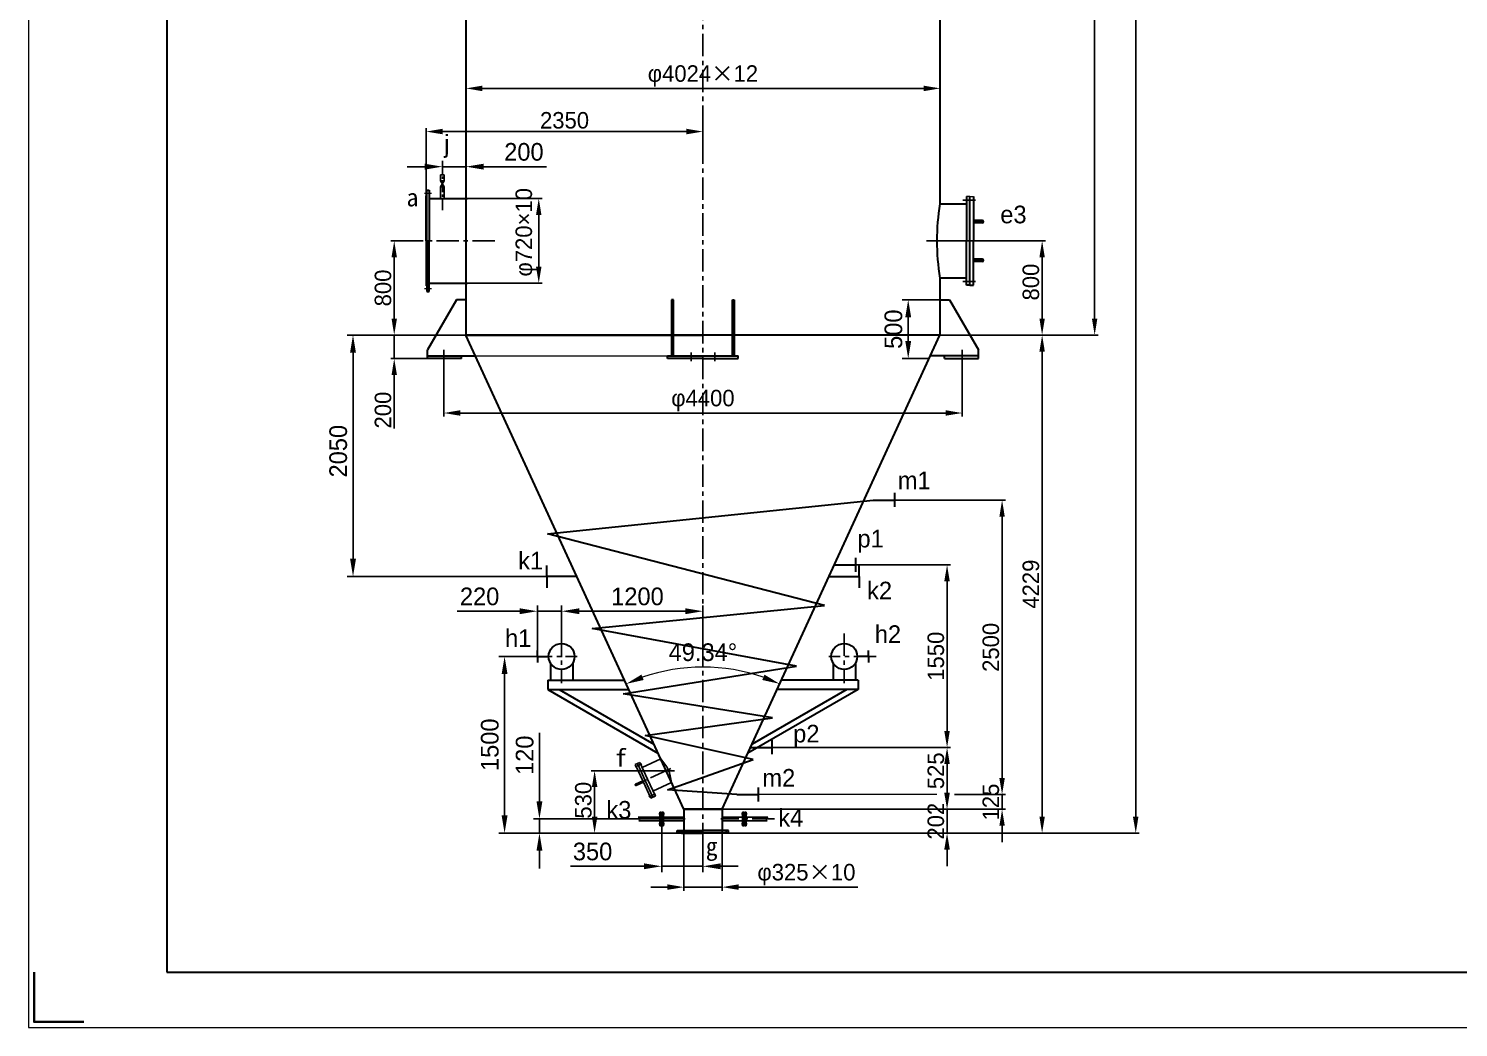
# Model space of a CAD drawing. Header units: millimetres. Extents: x 48549 to 244689, y 99496 to 172785.
# Drawn here: x 216813 to 228952, y 153075 to 161557 of the extents above; entities that cross this region are included whole.
import ezdxf

# ---------------------------------------------------------------- set-up
doc = ezdxf.new("R2010")
doc.units = ezdxf.units.MM
doc.header["$LTSCALE"] = 3
doc.linetypes.add('CENTER', pattern=[50.8, 31.75, -6.35, 6.35, -6.35])
doc.linetypes.add('CENTERX2', pattern=[101.6, 63.5, -12.7, 12.7, -12.7])
doc.layers.add('3中心线层', color=1, linetype='CENTER', plot=False)
doc.layers.add('Layer1', color=1, linetype='CENTERX2')
for name, color, linetype, lineweight in [('Layer2', 6, 'Continuous', 9), ('Layer3', 6, 'Continuous', 18), ('图层1', 7, 'Continuous', 30), ('图层2', 1, 'CENTERX2', 15), ('图层3', 6, 'Continuous', 9), ('图框_内框线', 5, 'Continuous', 30), ('图框_外框线', 7, 'Continuous', 9), ('图框_角线', 5, 'Continuous', 35)]:
    doc.layers.add(name, color=color, linetype=linetype, lineweight=lineweight)
doc.styles.add('仿宋体', font='ttxt1.shx', dxfattribs={"bigfont": 'hzfs.shx'})
doc.dimstyles.new('ISO-25', dxfattribs={"dimtxt": 150, "dimasz": 150, "dimexe": 50, "dimexo": 0, "dimgap": 50, "dimtad": 1, "dimdec": 1, "dimdsep": 46, "dimtxsty": '仿宋体', "dimcen": 2.5, "dimazin": 0, "dimtfac": 1, "dimtdec": 1, "dimtmove": 0, "dimatfit": 3, "dimfxl": 1, "dimarcsym": 0})

# ---------------------------------------------------------------- blocks, each defined once
blk = doc.blocks.new('*D160')
at = {"layer": 'Defpoints', "color": 0, "ltscale": 3}
for p in [(222376, 154776), (222701, 154776), (222701, 154266)]:
    blk.add_point(p, dxfattribs=at)
at = {"layer": '图层3', "color": 0, "lineweight": -2, "ltscale": 3}
for p, q in [((222376, 154776), (222376, 154236)), ((222701, 154776), (222701, 154236)), ((222236, 154266), (222096, 154266)), ((222376, 154266), (222701, 154266)), ((222841, 154266), (223853, 154266))]:
    blk.add_line(p, q, dxfattribs=at)
at = {"layer": '图层3', "color": 0, "ltscale": 3}
for points in [[(222236, 154290), (222236, 154243), (222376, 154266)], [(222841, 154290), (222841, 154243), (222701, 154266)]]:
    blk.add_solid(points, dxfattribs=at)
at = {"layer": '图层3', "color": 0, "ltscale": 3, "insert": (223417, 154372), "char_height": 140, "attachment_point": 5, "style": '仿宋体'}
blk.add_mtext('φ325{\\fSimSun|b0|i0|c134|p2;×}10', dxfattribs=at)
blk = doc.blocks.new('*D161')
at = {"layer": 'Defpoints', "color": 0, "ltscale": 3}
for p in [(224552, 158954), (225418, 158954), (222629, 154725)]:
    blk.add_point(p, dxfattribs=at)
at = {"layer": '图层3', "color": 0, "lineweight": -2, "ltscale": 3}
for p, q in [((224552, 158954), (225448, 158954)), ((225418, 154865), (225418, 158814)), ((222629, 154725), (225448, 154725))]:
    blk.add_line(p, q, dxfattribs=at)
at = {"layer": '图层3', "color": 0, "ltscale": 3}
for points in [[(225395, 158814), (225441, 158814), (225418, 158954)], [(225395, 154865), (225441, 154865), (225418, 154725)]]:
    blk.add_solid(points, dxfattribs=at)
at = {"layer": '图层3', "color": 0, "ltscale": 3, "insert": (225323, 156839), "char_height": 140, "attachment_point": 5, "rotation": 90, "style": '仿宋体'}
blk.add_mtext('4229', dxfattribs=at)
blk = doc.blocks.new('*D162')
at = {"layer": 'Defpoints', "color": 0, "ltscale": 3}
for p in [(224138, 171252), (222538, 154725), (226213, 154725)]:
    blk.add_point(p, dxfattribs=at)
at = {"layer": '图层3', "color": 0, "lineweight": -2, "ltscale": 3}
for p, q in [((224138, 171252), (226243, 171252)), ((226213, 171112), (226213, 154865)), ((222538, 154725), (226243, 154725))]:
    blk.add_line(p, q, dxfattribs=at)
at = {"layer": '图层3', "color": 0, "ltscale": 3}
for points in [[(226189, 171112), (226236, 171112), (226213, 171252)], [(226189, 154865), (226236, 154865), (226213, 154725)]]:
    blk.add_solid(points, dxfattribs=at)
at = {"layer": '图层3', "color": 0, "ltscale": 3, "insert": (226118, 162988), "char_height": 140, "attachment_point": 5, "rotation": 90, "style": '仿宋体'}
blk.add_mtext('16527', dxfattribs=at)
blk = doc.blocks.new('*D163')
at = {"layer": 'Defpoints', "color": 0, "ltscale": 3}
for p in [(220338, 158720), (224738, 158754), (224738, 158292)]:
    blk.add_point(p, dxfattribs=at)
at = {"layer": '图层3', "color": 0, "lineweight": -2, "ltscale": 3}
for p, q in [((220338, 158720), (220338, 158262)), ((224738, 158754), (224738, 158262)), ((220478, 158292), (224598, 158292))]:
    blk.add_line(p, q, dxfattribs=at)
at = {"layer": '图层3', "color": 0, "ltscale": 3}
for points in [[(220478, 158316), (220478, 158269), (220338, 158292)], [(224598, 158316), (224598, 158269), (224738, 158292)]]:
    blk.add_solid(points, dxfattribs=at)
at = {"layer": '图层3', "color": 0, "ltscale": 3, "insert": (222538, 158398), "char_height": 140, "attachment_point": 5, "style": '仿宋体'}
blk.add_mtext('φ4400', dxfattribs=at)
blk = doc.blocks.new('*D165')
at = {"layer": 'Defpoints', "color": 0, "ltscale": 3}
for p in [(222701, 154927), (222701, 154725), (224611, 154725)]:
    blk.add_point(p, dxfattribs=at)
at = {"layer": '图层3', "color": 0, "lineweight": -2, "ltscale": 3}
for p, q in [((224611, 155067), (224611, 155207)), ((222701, 154927), (224641, 154927)), ((224611, 154927), (224611, 154725)), ((222701, 154725), (224641, 154725)), ((224611, 154585), (224611, 154445))]:
    blk.add_line(p, q, dxfattribs=at)
at = {"layer": '图层3', "color": 0, "ltscale": 3}
for points in [[(224587, 155067), (224634, 155067), (224611, 154927)], [(224587, 154585), (224634, 154585), (224611, 154725)]]:
    blk.add_solid(points, dxfattribs=at)
at = {"layer": '图层3', "color": 0, "ltscale": 3, "insert": (224516, 154826), "char_height": 140, "attachment_point": 5, "rotation": 90, "style": '仿宋体'}
blk.add_mtext('202', dxfattribs=at)
blk = doc.blocks.new('*D167')
at = {"layer": 'Defpoints', "color": 0, "ltscale": 3}
for p in [(224552, 159754), (225418, 159754), (224552, 158954)]:
    blk.add_point(p, dxfattribs=at)
at = {"layer": '图层3', "color": 0, "lineweight": -2, "ltscale": 3}
for p, q in [((224552, 159754), (225448, 159754)), ((225418, 159094), (225418, 159614)), ((224552, 158954), (225448, 158954))]:
    blk.add_line(p, q, dxfattribs=at)
at = {"layer": '图层3', "color": 0, "ltscale": 3}
for points in [[(225395, 159614), (225441, 159614), (225418, 159754)], [(225395, 159094), (225441, 159094), (225418, 158954)]]:
    blk.add_solid(points, dxfattribs=at)
at = {"layer": '图层3', "color": 0, "ltscale": 3, "insert": (225323, 159404), "char_height": 140, "attachment_point": 5, "rotation": 90, "style": '仿宋体'}
blk.add_mtext('800', dxfattribs=at)
blk = doc.blocks.new('*D214')
at = {"layer": 'Defpoints', "color": 0, "ltscale": 3}
for p in [(219917, 159754), (220150, 159754), (220526, 158954)]:
    blk.add_point(p, dxfattribs=at)
at = {"layer": '图层3', "color": 0, "lineweight": -2, "ltscale": 3}
for p, q in [((220150, 159754), (219887, 159754)), ((219917, 159094), (219917, 159614)), ((220526, 158954), (219887, 158954))]:
    blk.add_line(p, q, dxfattribs=at)
at = {"layer": '图层3', "color": 0, "ltscale": 3}
for points in [[(219894, 159614), (219940, 159614), (219917, 159754)], [(219894, 159094), (219940, 159094), (219917, 158954)]]:
    blk.add_solid(points, dxfattribs=at)
at = {"layer": '图层3', "color": 0, "ltscale": 3, "insert": (219822, 159354), "char_height": 140, "attachment_point": 5, "rotation": 90, "style": '仿宋体'}
blk.add_mtext('800', dxfattribs=at)
blk = doc.blocks.new('*D149')
at = {"layer": 'Defpoints', "color": 0, "ltscale": 3}
for p in [(219967, 158954), (219917, 158754), (220197, 158754)]:
    blk.add_point(p, dxfattribs=at)
at = {"layer": '图层3', "color": 0, "lineweight": -2, "ltscale": 3}
for p, q in [((219917, 159094), (219917, 159234)), ((219967, 158954), (219887, 158954)), ((219917, 158954), (219917, 158754)), ((220197, 158754), (219887, 158754)), ((219917, 158614), (219917, 158160))]:
    blk.add_line(p, q, dxfattribs=at)
at = {"layer": '图层3', "color": 0, "ltscale": 3}
for points in [[(219894, 159094), (219940, 159094), (219917, 158954)], [(219894, 158614), (219940, 158614), (219917, 158754)]]:
    blk.add_solid(points, dxfattribs=at)
at = {"layer": '图层3', "color": 0, "ltscale": 3, "insert": (219822, 158317), "char_height": 140, "attachment_point": 5, "rotation": 90, "style": '仿宋体'}
blk.add_mtext('200', dxfattribs=at)
blk = doc.blocks.new('*D150')
at = {"layer": 'Defpoints', "color": 0, "ltscale": 3}
for p in [(223984, 157552), (225078, 157552), (224674, 155052)]:
    blk.add_point(p, dxfattribs=at)
at = {"layer": '图层3', "color": 0, "lineweight": -2, "ltscale": 3}
for p, q in [((223984, 157552), (225108, 157552)), ((225078, 155192), (225078, 157412)), ((224674, 155052), (225108, 155052))]:
    blk.add_line(p, q, dxfattribs=at)
at = {"layer": '图层3', "color": 0, "ltscale": 3}
for points in [[(225055, 157412), (225101, 157412), (225078, 157552)], [(225055, 155192), (225101, 155192), (225078, 155052)]]:
    blk.add_solid(points, dxfattribs=at)
at = {"layer": '图层3', "color": 0, "ltscale": 3, "insert": (224983, 156302), "char_height": 140, "attachment_point": 5, "rotation": 90, "style": '仿宋体'}
blk.add_mtext('2500', dxfattribs=at)
blk = doc.blocks.new('*D151')
at = {"layer": 'Defpoints', "color": 0, "ltscale": 3}
for p in [(224674, 155052), (225078, 155052), (222701, 154927)]:
    blk.add_point(p, dxfattribs=at)
at = {"layer": '图层3', "color": 0, "lineweight": -2, "ltscale": 3}
for p, q in [((225078, 155192), (225078, 155332)), ((224674, 155052), (225108, 155052)), ((225078, 154927), (225078, 155052)), ((222701, 154927), (225108, 154927)), ((225078, 154787), (225078, 154647))]:
    blk.add_line(p, q, dxfattribs=at)
at = {"layer": '图层3', "color": 0, "ltscale": 3}
for points in [[(225055, 155192), (225101, 155192), (225078, 155052)], [(225055, 154787), (225101, 154787), (225078, 154927)]]:
    blk.add_solid(points, dxfattribs=at)
at = {"layer": '图层3', "color": 0, "ltscale": 3, "insert": (224983, 154989), "char_height": 140, "attachment_point": 5, "rotation": 90, "style": '仿宋体'}
blk.add_mtext('125', dxfattribs=at)
blk = doc.blocks.new('*D152')
at = {"layer": 'Defpoints', "color": 0, "ltscale": 3}
for p in [(223113, 155452), (223541, 154927), (224611, 154927)]:
    blk.add_point(p, dxfattribs=at)
at = {"layer": '图层3', "color": 0, "lineweight": -2, "ltscale": 3}
for p, q in [((223113, 155452), (224641, 155452)), ((224611, 155312), (224611, 155067)), ((223541, 154927), (224641, 154927))]:
    blk.add_line(p, q, dxfattribs=at)
at = {"layer": '图层3', "color": 0, "ltscale": 3}
for points in [[(224587, 155312), (224634, 155312), (224611, 155452)], [(224587, 155067), (224634, 155067), (224611, 154927)]]:
    blk.add_solid(points, dxfattribs=at)
at = {"layer": '图层3', "color": 0, "ltscale": 3, "insert": (224516, 155254), "char_height": 140, "attachment_point": 5, "rotation": 90, "style": '仿宋体'}
blk.add_mtext('525', dxfattribs=at)
blk = doc.blocks.new('*D153')
at = {"layer": 'Defpoints', "color": 0, "ltscale": 3}
for p in [(223834, 157002), (224611, 157002), (223113, 155452)]:
    blk.add_point(p, dxfattribs=at)
at = {"layer": '图层3', "color": 0, "lineweight": -2, "ltscale": 3}
for p, q in [((223834, 157002), (224641, 157002)), ((224611, 155592), (224611, 156862)), ((223113, 155452), (224641, 155452))]:
    blk.add_line(p, q, dxfattribs=at)
at = {"layer": '图层3', "color": 0, "ltscale": 3}
for points in [[(224587, 156862), (224634, 156862), (224611, 157002)], [(224587, 155592), (224634, 155592), (224611, 155452)]]:
    blk.add_solid(points, dxfattribs=at)
at = {"layer": '图层3', "color": 0, "ltscale": 3, "insert": (224516, 156227), "char_height": 140, "attachment_point": 5, "rotation": 90, "style": '仿宋体'}
blk.add_mtext('1550', dxfattribs=at)
blk = doc.blocks.new('*D154')
at = {"layer": 'Defpoints', "color": 0, "ltscale": 3}
for p in [(221618, 155255), (222225, 155255), (222357, 154725)]:
    blk.add_point(p, dxfattribs=at)
at = {"layer": '图层3', "color": 0, "lineweight": -2, "ltscale": 3}
for p, q in [((222225, 155255), (221588, 155255)), ((221618, 154865), (221618, 155115)), ((222357, 154725), (221588, 154725))]:
    blk.add_line(p, q, dxfattribs=at)
at = {"layer": '图层3', "color": 0, "ltscale": 3}
for points in [[(221595, 155115), (221642, 155115), (221618, 155255)], [(221595, 154865), (221642, 154865), (221618, 154725)]]:
    blk.add_solid(points, dxfattribs=at)
at = {"layer": '图层3', "color": 0, "ltscale": 3, "insert": (221523, 155004), "char_height": 140, "attachment_point": 5, "rotation": 90, "style": '仿宋体'}
blk.add_mtext('530', dxfattribs=at)
blk = doc.blocks.new('*D155')
at = {"layer": 'Defpoints', "color": 0, "ltscale": 3}
for p in [(224552, 161049), (220526, 160725), (224552, 160678)]:
    blk.add_point(p, dxfattribs=at)
at = {"layer": '图层3', "color": 0, "lineweight": -2, "ltscale": 3}
for p, q in [((220526, 160725), (220526, 161079)), ((220666, 161049), (224412, 161049)), ((224552, 160678), (224552, 161079))]:
    blk.add_line(p, q, dxfattribs=at)
at = {"layer": '图层3', "color": 0, "ltscale": 3}
for points in [[(220666, 161072), (220666, 161025), (220526, 161049)], [(224412, 161072), (224412, 161025), (224552, 161049)]]:
    blk.add_solid(points, dxfattribs=at)
at = {"layer": '图层3', "color": 0, "ltscale": 3, "insert": (222538, 161154), "char_height": 140, "attachment_point": 5, "style": '仿宋体'}
blk.add_mtext('φ4024{\\fTxt|b0|i0|c134|p2;×}12', dxfattribs=at)
blk = doc.blocks.new('*D108')
at = {"layer": 'Defpoints', "color": 0, "ltscale": 3}
for p in [(225864, 169754), (225448, 158954), (225864, 158954)]:
    blk.add_point(p, dxfattribs=at)
at = {"layer": '图层3', "color": 0, "lineweight": -2, "ltscale": 3}
for p, q in [((225864, 169754), (225834, 169754)), ((225864, 169614), (225864, 159094)), ((225448, 158954), (225894, 158954))]:
    blk.add_line(p, q, dxfattribs=at)
at = {"layer": '图层3', "color": 0, "ltscale": 3}
for points in [[(225841, 169614), (225887, 169614), (225864, 169754)], [(225841, 159094), (225887, 159094), (225864, 158954)]]:
    blk.add_solid(points, dxfattribs=at)
at = {"layer": '图层3', "color": 0, "ltscale": 3, "insert": (225769, 164354), "char_height": 140, "attachment_point": 5, "rotation": 90, "style": '仿宋体'}
blk.add_mtext('10800', dxfattribs=at)
blk = doc.blocks.new('*D109')
at = {"layer": 'Defpoints', "color": 0, "ltscale": 3}
for p in [(220330, 160114), (220363, 159394), (221144, 159394)]:
    blk.add_point(p, dxfattribs=at)
at = {"layer": '图层3', "color": 0, "lineweight": -2, "ltscale": 3}
for p, q in [((220330, 160114), (221174, 160114)), ((221144, 159974), (221144, 159534)), ((220363, 159394), (221174, 159394))]:
    blk.add_line(p, q, dxfattribs=at)
at = {"layer": '图层3', "color": 0, "ltscale": 3}
for points in [[(221121, 159974), (221167, 159974), (221144, 160114)], [(221121, 159534), (221167, 159534), (221144, 159394)]]:
    blk.add_solid(points, dxfattribs=at)
at = {"layer": '图层3', "color": 0, "ltscale": 3, "insert": (221038, 159827), "char_height": 140, "attachment_point": 5, "rotation": 90, "style": '仿宋体'}
blk.add_mtext('φ720×10', dxfattribs=at)
blk = doc.blocks.new('*D175')
at = {"layer": 'Defpoints', "color": 0, "ltscale": 3}
for p in [(222538, 160682), (222538, 160410), (220188, 160136)]:
    blk.add_point(p, dxfattribs=at)
at = {"layer": '图层3', "color": 0, "lineweight": -2, "ltscale": 3}
for p, q in [((220188, 160136), (220188, 160712)), ((220328, 160682), (222398, 160682)), ((222538, 160410), (222538, 160712))]:
    blk.add_line(p, q, dxfattribs=at)
at = {"layer": '图层3', "color": 0, "ltscale": 3}
for points in [[(220328, 160706), (220328, 160659), (220188, 160682)], [(222398, 160706), (222398, 160659), (222538, 160682)]]:
    blk.add_solid(points, dxfattribs=at)
at = {"layer": '图层3', "color": 0, "ltscale": 3, "insert": (221363, 160777), "char_height": 140, "attachment_point": 5, "style": '仿宋体'}
blk.add_mtext('2350', dxfattribs=at)
blk = doc.blocks.new('*D178')
at = {"layer": 'Defpoints', "color": 0, "ltscale": 3}
for p in [(220526, 158954), (224550, 158954), (222762, 156119), (222376, 154927), (222701, 154927)]:
    blk.add_point(p, dxfattribs=at)
at = {"layer": '图层3', "color": 0, "ltscale": 3}
blk.add_arc((222538, 154573), 1562, 70.8364, 109.1636, dxfattribs=at)
for points in [[(222035, 156025), (222016, 156071), (221886, 155992)], [(223060, 156071), (223042, 156025), (223190, 155992)]]:
    blk.add_solid(points, dxfattribs=at)
at = {"layer": '图层3', "color": 0, "ltscale": 3, "insert": (222538, 156260), "char_height": 150, "attachment_point": 5, "style": '仿宋体'}
blk.add_mtext('49.34°', dxfattribs=at)
blk = doc.blocks.new('*D186')
at = {"layer": 'Defpoints', "color": 0, "ltscale": 3}
for p in [(222538, 160682), (222538, 160410), (220188, 160136)]:
    blk.add_point(p, dxfattribs=at)
at = {"layer": '图层3', "color": 0, "lineweight": -2, "ltscale": 3}
for p, q in [((220188, 160136), (220188, 160712)), ((220328, 160682), (222398, 160682)), ((222538, 160410), (222538, 160712))]:
    blk.add_line(p, q, dxfattribs=at)
at = {"layer": '图层3', "color": 0, "ltscale": 3}
for points in [[(220328, 160706), (220328, 160659), (220188, 160682)], [(222398, 160706), (222398, 160659), (222538, 160682)]]:
    blk.add_solid(points, dxfattribs=at)
at = {"layer": '图层3', "color": 0, "ltscale": 3, "insert": (221363, 160777), "char_height": 140, "attachment_point": 5, "style": '仿宋体'}
blk.add_mtext('2350', dxfattribs=at)
blk = doc.blocks.new('*D129')
at = {"layer": 'Defpoints', "color": 0, "ltscale": 3}
for p in [(221338, 156609), (221133, 156270), (221338, 156220)]:
    blk.add_point(p, dxfattribs=at)
at = {"layer": '图层3', "color": 0, "lineweight": -2, "ltscale": 3}
for p, q in [((220983, 156609), (220450, 156609)), ((221133, 156270), (221133, 156659)), ((221338, 156609), (221133, 156609)), ((221338, 156220), (221338, 156659)), ((221488, 156609), (221638, 156609))]:
    blk.add_line(p, q, dxfattribs=at)
at = {"layer": '图层3', "color": 0, "ltscale": 3}
for points in [[(220983, 156634), (220983, 156584), (221133, 156609)], [(221488, 156634), (221488, 156584), (221338, 156609)]]:
    blk.add_solid(points, dxfattribs=at)
at = {"layer": '图层3', "color": 0, "ltscale": 3, "insert": (220642, 156734), "char_height": 150, "attachment_point": 5, "style": '仿宋体'}
blk.add_mtext('220', dxfattribs=at)
blk = doc.blocks.new('*D130')
at = {"layer": 'Defpoints', "color": 0, "ltscale": 3}
for p in [(221068, 156225), (220854, 154725), (221706, 154725)]:
    blk.add_point(p, dxfattribs=at)
at = {"layer": '图层3', "color": 0, "lineweight": -2, "ltscale": 3}
for p, q in [((221068, 156225), (220804, 156225)), ((220854, 156075), (220854, 154875)), ((221706, 154725), (220804, 154725))]:
    blk.add_line(p, q, dxfattribs=at)
at = {"layer": '图层3', "color": 0, "ltscale": 3}
for points in [[(220829, 156075), (220879, 156075), (220854, 156225)], [(220829, 154875), (220879, 154875), (220854, 154725)]]:
    blk.add_solid(points, dxfattribs=at)
at = {"layer": '图层3', "color": 0, "ltscale": 3, "insert": (220729, 155475), "char_height": 150, "attachment_point": 5, "rotation": 90, "style": '仿宋体'}
blk.add_mtext('1500', dxfattribs=at)
blk = doc.blocks.new('*D198')
at = {"layer": 'Defpoints', "color": 0, "ltscale": 3}
for p in [(222538, 156609), (222538, 156250), (221338, 156225)]:
    blk.add_point(p, dxfattribs=at)
at = {"layer": '图层3', "color": 0, "lineweight": -2, "ltscale": 3}
for p, q in [((221338, 156225), (221338, 156659)), ((221488, 156609), (222388, 156609)), ((222538, 156250), (222538, 156659))]:
    blk.add_line(p, q, dxfattribs=at)
at = {"layer": '图层3', "color": 0, "ltscale": 3}
for points in [[(221488, 156634), (221488, 156584), (221338, 156609)], [(222388, 156634), (222388, 156584), (222538, 156609)]]:
    blk.add_solid(points, dxfattribs=at)
at = {"layer": '图层3', "color": 0, "ltscale": 3, "insert": (221982, 156734), "char_height": 150, "attachment_point": 5, "style": '仿宋体'}
blk.add_mtext('1200', dxfattribs=at)
blk = doc.blocks.new('*D132')
at = {"layer": 'Defpoints', "color": 0, "ltscale": 3}
for p in [(219567, 158954), (220526, 158954), (221213, 156904)]:
    blk.add_point(p, dxfattribs=at)
at = {"layer": '图层3', "color": 0, "lineweight": -2, "ltscale": 3}
for p, q in [((220526, 158954), (219517, 158954)), ((219567, 157054), (219567, 158804)), ((221213, 156904), (219517, 156904))]:
    blk.add_line(p, q, dxfattribs=at)
at = {"layer": '图层3', "color": 0, "ltscale": 3}
for points in [[(219542, 158804), (219592, 158804), (219567, 158954)], [(219542, 157054), (219592, 157054), (219567, 156904)]]:
    blk.add_solid(points, dxfattribs=at)
at = {"layer": '图层3', "color": 0, "ltscale": 3, "insert": (219442, 157968), "char_height": 150, "attachment_point": 5, "rotation": 90, "style": '仿宋体'}
blk.add_mtext('2050', dxfattribs=at)
blk = doc.blocks.new('*D199')
at = {"layer": 'Defpoints', "color": 0, "ltscale": 3}
for p in [(224281, 159254), (224553, 159254), (224460, 158754)]:
    blk.add_point(p, dxfattribs=at)
at = {"layer": '图层3', "color": 0, "lineweight": -2, "ltscale": 3}
for p, q in [((224553, 159254), (224231, 159254)), ((224281, 158904), (224281, 159104)), ((224460, 158754), (224231, 158754))]:
    blk.add_line(p, q, dxfattribs=at)
at = {"layer": '图层3', "color": 0, "ltscale": 3}
for points in [[(224256, 159104), (224306, 159104), (224281, 159254)], [(224256, 158904), (224306, 158904), (224281, 158754)]]:
    blk.add_solid(points, dxfattribs=at)
at = {"layer": '图层3', "color": 0, "ltscale": 3, "insert": (224156, 159004), "char_height": 150, "attachment_point": 5, "rotation": 90, "style": '仿宋体'}
blk.add_mtext('500', dxfattribs=at)
blk = doc.blocks.new('*D133')
at = {"layer": 'Defpoints', "color": 0, "ltscale": 3}
for p in [(220526, 158954), (224550, 158954), (222762, 156119), (222376, 154927), (222701, 154927)]:
    blk.add_point(p, dxfattribs=at)
at = {"layer": '图层3', "color": 0, "ltscale": 3}
blk.add_arc((222538, 154573), 1562, 70.8364, 109.1636, dxfattribs=at)
for points in [[(222035, 156025), (222016, 156071), (221886, 155992)], [(223060, 156071), (223042, 156025), (223190, 155992)]]:
    blk.add_solid(points, dxfattribs=at)
at = {"layer": '图层3', "color": 0, "ltscale": 3, "insert": (222538, 156260), "char_height": 150, "attachment_point": 5, "style": '仿宋体'}
blk.add_mtext('49.34°', dxfattribs=at)
blk = doc.blocks.new('*D208')
at = {"layer": 'Defpoints', "color": 0, "ltscale": 3}
for p in [(220526, 160384), (220326, 160327), (220526, 160312)]:
    blk.add_point(p, dxfattribs=at)
at = {"layer": '图层3', "color": 0, "lineweight": -2, "ltscale": 3}
for p, q in [((220176, 160384), (220026, 160384)), ((220326, 160327), (220326, 160434)), ((220326, 160384), (220526, 160384)), ((220526, 160312), (220526, 160434)), ((220676, 160384), (221209, 160384))]:
    blk.add_line(p, q, dxfattribs=at)
at = {"layer": '图层3', "color": 0, "ltscale": 3}
for points in [[(220176, 160409), (220176, 160359), (220326, 160384)], [(220676, 160409), (220676, 160359), (220526, 160384)]]:
    blk.add_solid(points, dxfattribs=at)
at = {"layer": '图层3', "color": 0, "ltscale": 3, "insert": (221018, 160509), "char_height": 150, "attachment_point": 5, "style": '仿宋体'}
blk.add_mtext('200', dxfattribs=at)
blk = doc.blocks.new('*D147')
at = {"layer": 'Defpoints', "color": 0, "ltscale": 3}
for p in [(221150, 154845), (222355, 154845), (222357, 154725)]:
    blk.add_point(p, dxfattribs=at)
at = {"layer": '图层3', "color": 0, "lineweight": -2, "ltscale": 3}
for p, q in [((221150, 154995), (221150, 155575)), ((222355, 154845), (221100, 154845)), ((221150, 154725), (221150, 154845)), ((222357, 154725), (221100, 154725)), ((221150, 154575), (221150, 154425))]:
    blk.add_line(p, q, dxfattribs=at)
at = {"layer": '图层3', "color": 0, "ltscale": 3}
for points in [[(221125, 154995), (221175, 154995), (221150, 154845)], [(221125, 154575), (221175, 154575), (221150, 154725)]]:
    blk.add_solid(points, dxfattribs=at)
at = {"layer": '图层3', "color": 0, "ltscale": 3, "insert": (221025, 155386), "char_height": 150, "attachment_point": 5, "rotation": 90, "style": '仿宋体'}
blk.add_mtext('120', dxfattribs=at)
blk = doc.blocks.new('*D210')
at = {"layer": 'Defpoints', "color": 0, "ltscale": 3}
for p in [(222188, 154812), (222538, 154812), (222538, 154443)]:
    blk.add_point(p, dxfattribs=at)
at = {"layer": '图层3', "color": 0, "lineweight": -2, "ltscale": 3}
for p, q in [((222188, 154812), (222188, 154393)), ((222538, 154812), (222538, 154393)), ((222038, 154443), (221413, 154443)), ((222538, 154443), (222188, 154443)), ((222688, 154443), (222838, 154443))]:
    blk.add_line(p, q, dxfattribs=at)
at = {"layer": '图层3', "color": 0, "ltscale": 3}
for points in [[(222038, 154468), (222038, 154418), (222188, 154443)], [(222688, 154468), (222688, 154418), (222538, 154443)]]:
    blk.add_solid(points, dxfattribs=at)
at = {"layer": '图层3', "color": 0, "ltscale": 3, "insert": (221601, 154568), "char_height": 150, "attachment_point": 5, "style": '仿宋体'}
blk.add_mtext('350', dxfattribs=at)

msp = doc.modelspace()

# ---------------------------------------------------------------- linework, layer by layer
for p, q in [((220310.169, 160263.7), (220310.169, 160313.7)), ((220342.169, 160313.7), (220310.169, 160313.7)), ((220310.169, 160263.7), (220342.169, 160263.7)), ((220342.169, 160263.7), (220310.169, 160213.7)), ((220342.169, 160213.7), (220310.169, 160263.7)), ((220342.169, 160313.7), (220342.169, 160263.7)), ((220310.169, 160113.7), (220310.169, 160213.7)), ((220342.169, 160213.7), (220310.169, 160213.7)), ((220342.169, 160113.7), (220342.169, 160213.7)), ((221963.381, 155306.903), (221981.524, 155315.318)), ((221963.381, 155306.903), (222029.652, 155164.024)), ((221981.524, 155315.318), (222001.482, 155324.575)), ((221981.524, 155315.318), (222047.795, 155172.439)), ((221981.524, 155315.318), (222047.795, 155172.439)), ((222001.482, 155324.575), (222067.753, 155181.696)), ((222179.346, 155354.161), (222021.679, 155281.031)), ((222027.127, 155169.467), (221965.44, 155140.855)), ((222032.177, 155158.581), (221970.489, 155129.969)), ((222095.923, 155021.145), (222029.652, 155164.024)), ((222114.066, 155029.56), (222047.795, 155172.439)), ((222114.066, 155029.56), (222047.795, 155172.439)), ((222134.024, 155038.817), (222067.753, 155181.696)), ((222270.764, 155155.152), (222113.827, 155082.361)), ((222095.923, 155021.145), (222114.066, 155029.56)), ((222114.066, 155029.56), (222134.024, 155038.817)), ((221987.082, 154860.741), (222172.133, 154860.741)), ((221993.844, 154828.741), (222172.133, 154828.741)), ((222184.133, 154902.241), (222172.133, 154902.241)), ((222172.133, 154902.241), (222172.133, 154844.741)), ((222172.133, 154787.241), (222172.133, 154844.741)), ((222184.133, 154787.241), (222172.133, 154787.241)), ((222184.133, 154844.741), (222184.133, 154902.241)), ((222186.133, 154877.241), (222184.133, 154877.241)), ((222184.133, 154844.741), (222184.133, 154787.241)), ((222186.133, 154812.241), (222184.133, 154812.241)), ((222188.133, 154877.241), (222186.133, 154877.241)), ((222186.133, 154877.241), (222186.133, 154812.241)), ((222186.133, 154812.241), (222188.133, 154812.241)), ((222188.133, 154844.741), (222188.133, 154877.241)), ((222188.133, 154877.241), (222190.133, 154877.241)), ((222188.133, 154844.741), (222188.133, 154812.241)), ((222188.133, 154812.241), (222190.133, 154812.241)), ((222190.133, 154902.241), (222202.133, 154902.241)), ((222190.133, 154844.741), (222190.133, 154902.241)), ((222190.133, 154844.741), (222190.133, 154787.241)), ((222190.133, 154787.241), (222202.133, 154787.241)), ((222202.133, 154902.241), (222202.133, 154844.741)), ((222375.669, 154860.741), (222202.133, 154860.741)), ((222202.133, 154787.241), (222202.133, 154844.741)), ((222375.669, 154828.741), (222202.133, 154828.741)), ((222700.669, 154860.741), (222874.187, 154860.741)), ((222700.669, 154828.741), (222874.187, 154828.741)), ((222886.187, 154902.371), (222874.187, 154902.371)), ((222874.187, 154902.371), (222874.187, 154844.871)), ((222874.187, 154787.371), (222874.187, 154844.871)), ((222886.187, 154787.371), (222874.187, 154787.371)), ((222886.187, 154844.871), (222886.187, 154902.371)), ((222888.187, 154877.371), (222886.187, 154877.371)), ((222886.187, 154844.871), (222886.187, 154787.371)), ((222888.187, 154812.371), (222886.187, 154812.371)), ((222888.187, 154844.871), (222888.187, 154877.371)), ((222888.187, 154877.371), (222890.187, 154877.371)), ((222888.187, 154844.871), (222888.187, 154812.371)), ((222890.187, 154812.371), (222888.187, 154812.371)), ((222890.187, 154877.371), (222890.187, 154812.371)), ((222890.187, 154877.371), (222892.187, 154877.371)), ((222890.187, 154812.371), (222892.187, 154812.371)), ((222892.187, 154902.371), (222904.187, 154902.371)), ((222892.187, 154844.871), (222892.187, 154902.371)), ((222892.187, 154844.871), (222892.187, 154787.371)), ((222892.187, 154787.371), (222904.187, 154787.371)), ((222904.187, 154902.371), (222904.187, 154844.871)), ((223089.238, 154860.871), (222904.187, 154860.871)), ((222904.187, 154787.371), (222904.187, 154844.871)), ((223082.476, 154828.871), (222904.187, 154828.871))]:
    msp.add_line(p, q)
msp.add_arc((221967.965, 155135.412), 6, 114.8830817, 294.8830817)
msp.add_spline([(222179.346, 155354.161), (222244, 155263.344), (222270.764, 155155.152)], degree=3)
at = {"layer": '3中心线层'}
msp.add_line((220326.169, 160013.829), (220326.169, 160327.263), dxfattribs=at)
at = {"layer": 'Layer1'}
for p, q in [((222538.169, 171570.943), (222538.169, 154659.046)), ((224853.078, 160098.489), (224746.139, 160098.489)), ((224834.574, 159918.359), (224909.574, 159918.359)), ((224834.574, 159918.359), (224919.914, 159918.359)), ((220771.587, 159753.7), (220150.5, 159753.7)), ((224435.535, 159753.7), (224971.846, 159753.7)), ((224834.574, 159589.666), (224909.574, 159589.666)), ((224834.574, 159589.666), (224919.914, 159589.666)), ((224853.078, 159409.535), (224746.139, 159409.535)), ((220338.169, 158720.386), (220338.169, 158830.007)), ((222438.169, 158805.567), (222438.169, 158732.821)), ((222638.169, 158805.567), (222638.169, 158732.821)), ((224738.169, 158720.386), (224738.169, 158830.007)), ((221338.196, 156419.852), (221338.196, 155998.559)), ((223738.141, 156419.852), (223738.141, 155998.559)), ((221067.612, 156224.666), (221470.225, 156224.666)), ((224008.725, 156224.666), (223606.112, 156224.666)), ((222265.47, 155273.402), (221962.522, 155132.887)), ((221963.545, 155287.688), (222018.468, 155313.163)), ((222296.085, 155254.655), (221667.255, 155254.642)), ((221971.384, 155128.039), (221964.342, 155143.222)), ((222079.546, 155032.839), (222134.469, 155058.314)), ((221929.346, 154844.741), (222386.888, 154844.741)), ((222163.879, 154887.241), (222211.914, 154887.241)), ((222163.879, 154802.241), (222211.914, 154802.241)), ((223146.992, 154844.741), (222689.449, 154844.741)), ((222912.44, 154887.371), (222864.406, 154887.371)), ((222912.44, 154802.371), (222864.406, 154802.371)), ((222340.669, 154720.302), (222340.669, 154753.578)), ((222340.669, 154720.302), (222340.669, 154753.578)), ((222735.669, 154720.302), (222735.669, 154753.578)), ((222735.669, 154720.302), (222735.669, 154753.578))]:
    msp.add_line(p, q, dxfattribs=at)
at = {"layer": 'Layer2'}
for q in [(224775.169, 160131.512), (224835.169, 160131.512)]:
    msp.add_line((224805.169, 160131.512), q, dxfattribs=at)
at = {"layer": 'Layer3'}
for points in [[(221987.082, 154860.741), (222003.082, 154844.741), (221993.844, 154828.741)], [(223089.238, 154860.871), (223073.238, 154844.871), (223082.476, 154828.871)]]:
    msp.add_spline(points, degree=3, dxfattribs=at)
at = {"layer": '图层1'}
for p, q in [((220526.169, 168138.7), (220526.169, 160745.608)), ((224550.169, 167296.012), (224550.169, 160069.012)), ((220526.169, 161338.608), (220526.169, 158953.7)), ((220188.169, 160135.575), (220193.169, 160135.575)), ((220188.169, 159753.7), (220188.169, 160135.575)), ((220193.169, 159753.7), (220193.169, 160183.7)), ((220193.169, 160183.7), (220214.169, 160183.7)), ((220214.169, 160183.7), (220214.169, 159753.7)), ((224775.169, 160131.512), (224775.169, 159754.012)), ((224805.169, 159754.012), (224805.169, 160131.512)), ((224805.169, 159754.012), (224805.169, 160131.512)), ((224835.169, 160131.512), (224835.169, 159754.012)), ((220214.169, 160113.7), (220538.169, 160113.7)), ((220264.169, 160113.7), (220424.169, 160113.7)), ((224550.169, 160069.012), (224775.169, 160069.012)), ((224909.574, 159928.359), (224835.169, 159928.359)), ((224909.574, 159908.359), (224835.169, 159908.359)), ((220188.169, 159753.7), (220188.169, 159371.825)), ((220193.169, 159753.7), (220193.169, 159323.7)), ((220214.169, 159323.7), (220214.169, 159753.7)), ((224775.169, 159376.512), (224775.169, 159754.012)), ((224805.169, 159376.512), (224805.169, 159754.012)), ((224805.169, 159376.512), (224805.169, 159754.012)), ((224835.169, 159376.512), (224835.169, 159754.012)), ((224909.574, 159599.666), (224835.169, 159599.666)), ((224909.574, 159579.666), (224835.169, 159579.666)), ((224550.169, 159439.012), (224550.169, 158953.7)), ((224550.169, 159439.012), (224550.169, 159219.012)), ((224550.169, 159439.012), (224550.169, 158953.7)), ((224550.169, 159439.012), (224775.169, 159439.012)), ((220188.169, 159371.825), (220193.169, 159371.825)), ((220193.169, 159323.7), (220214.169, 159323.7)), ((220214.169, 159393.7), (220538.169, 159393.7)), ((224805.169, 159376.512), (224775.169, 159376.512)), ((224805.169, 159376.512), (224835.169, 159376.512)), ((220445.344, 159253.7), (220198.169, 158827.7)), ((220523.544, 159253.7), (220445.344, 159253.7)), ((222288.169, 159253.7), (222272.169, 159253.7)), ((222272.169, 159253.7), (222272.169, 158777.7)), ((222288.169, 158777.7), (222288.169, 159253.7)), ((222788.169, 159253.7), (222804.169, 159253.7)), ((222788.169, 158777.7), (222788.169, 159253.7)), ((222804.169, 159253.7), (222804.169, 158777.7)), ((224552.794, 159253.7), (224630.994, 159253.7)), ((224630.994, 159253.7), (224878.169, 158827.7)), ((220526.169, 158953.7), (222538.169, 158953.7)), ((222272.169, 158953.7), (220526.169, 158953.7)), ((222375.669, 154926.7), (220526.169, 158953.7)), ((222784.169, 158953.7), (222292.169, 158953.7)), ((224550.169, 158953.7), (222538.169, 158953.7)), ((222700.669, 154926.7), (224550.169, 158953.7)), ((224550.169, 158953.7), (222804.169, 158953.7)), ((220198.169, 158753.7), (220198.169, 158827.7)), ((222272.169, 158827.7), (222288.169, 158827.7)), ((222788.169, 158827.7), (222804.169, 158827.7)), ((224878.169, 158773.7), (224878.169, 158827.7)), ((220198.169, 158777.7), (220607.486, 158777.7)), ((220488.176, 158753.7), (220198.169, 158753.7)), ((220488.176, 158753.7), (220488.176, 158777.7)), ((222238.169, 158753.7), (222238.169, 158777.7)), ((222238.169, 158777.7), (222838.169, 158777.7)), ((222538.169, 158753.7), (222238.169, 158753.7)), ((222538.169, 158753.7), (222838.169, 158753.7)), ((222838.169, 158753.7), (222838.169, 158777.7)), ((224878.169, 158777.7), (224468.851, 158777.7)), ((224588.161, 158753.7), (224588.161, 158777.7)), ((224588.161, 158753.7), (224878.169, 158753.7)), ((224878.169, 158753.7), (224878.169, 158773.7)), ((224164.616, 157613), (224164.616, 157494.166)), ((221219.392, 157265.559), (223983.946, 157551.688)), ((223983.946, 157551.688), (224164.616, 157551.688)), ((223569.652, 156657.542), (221219.392, 157265.559)), ((221212.57, 156903.7), (221212.57, 156998.553)), ((223653.664, 157001.7), (223834.333, 157001.7)), ((223834.333, 157063.013), (223834.333, 156944.178)), ((223863.767, 156903.7), (223863.767, 156998.553)), ((221212.57, 156903.7), (221212.57, 156808.846)), ((221467.682, 156903.7), (221212.57, 156903.7)), ((223608.655, 156903.7), (223863.767, 156903.7)), ((223863.767, 156903.7), (223863.767, 156808.846)), ((221597.528, 156461.283), (223569.652, 156657.542)), ((223333.459, 156142.414), (221597.528, 156461.283)), ((221133.143, 156224.666), (221133.143, 156274.666)), ((223943.194, 156224.666), (223943.194, 156274.666)), ((221133.143, 156224.666), (221133.143, 156174.666)), ((221133.143, 156224.666), (221228.196, 156224.666)), ((221242.934, 156169.666), (221242.934, 156024.666)), ((221433.459, 156169.666), (221433.459, 156024.666)), ((221860.219, 155907.789), (223333.459, 156142.414)), ((223642.878, 156169.666), (223642.878, 156024.666)), ((223833.403, 156169.666), (223833.403, 156024.666)), ((223943.194, 156224.666), (223848.141, 156224.666)), ((223943.194, 156224.666), (223943.194, 156174.666)), ((221219.956, 156024.666), (221871.4, 156024.666)), ((221219.956, 156024.666), (221219.956, 155944.666)), ((223856.381, 156024.666), (223204.937, 156024.666)), ((223856.381, 156024.666), (223856.381, 155944.666)), ((221219.956, 155944.666), (221908.142, 155944.666)), ((221219.956, 155944.666), (222156.471, 155403.968)), ((221316.548, 155944.666), (222121.616, 155479.86)), ((223127.958, 155703.301), (221860.219, 155907.789)), ((223856.381, 155944.666), (222919.866, 155403.968)), ((223759.789, 155944.666), (222954.721, 155479.86)), ((223856.381, 155944.666), (223168.195, 155944.666)), ((222046.204, 155552.932), (223127.958, 155703.301)), ((222964.71, 155350.619), (222046.204, 155552.932)), ((223122.457, 155513.013), (223122.457, 155394.178)), ((222941.788, 155451.7), (223122.457, 155451.7)), ((222238.262, 155093.303), (222964.71, 155350.619)), ((222826.396, 155051.673), (222238.262, 155093.303)), ((222826.396, 155051.673), (223007.066, 155051.673)), ((223007.066, 155112.417), (223007.066, 154993.583)), ((222538.169, 154926.7), (222375.669, 154926.7)), ((222375.669, 154926.7), (222375.669, 154748.7)), ((222375.669, 154926.7), (222538.169, 154926.7)), ((222538.169, 154926.7), (222700.669, 154926.7)), ((222700.669, 154926.7), (222538.169, 154926.7)), ((222700.669, 154926.7), (222700.669, 154748.7)), ((222320.669, 154728.7), (222320.669, 154746.7)), ((222320.669, 154746.7), (222538.169, 154746.7)), ((222357.169, 154728.7), (222320.669, 154728.7)), ((222357.169, 154728.7), (222719.169, 154728.7)), ((222357.169, 154724.7), (222357.169, 154728.7)), ((222357.169, 154724.7), (222538.169, 154724.7)), ((222755.669, 154746.7), (222538.169, 154746.7)), ((222719.169, 154724.7), (222538.169, 154724.7)), ((222719.169, 154728.7), (222755.669, 154728.7)), ((222719.169, 154724.7), (222719.169, 154728.7)), ((222755.669, 154728.7), (222755.669, 154746.7))]:
    msp.add_line(p, q, dxfattribs=at)
for centre in [(221338.196, 156224.666), (223738.141, 156224.666)]:
    msp.add_circle(centre, 110, dxfattribs=at)
for centre, radius, start, end in [((226477.297, 159753.7), 1952.753, 170.7077277, 189.2922723), ((226526.106, 159753.7), 2000.938, 170.9334033, 171.047687), ((224909.574, 159918.359), 10, 270, 90), ((224909.574, 159589.666), 10, 270, 90), ((226526.106, 159753.7), 2000.938, 188.952313, 189.0665967)]:
    msp.add_arc(centre, radius, start, end, dxfattribs=at)
at = {"layer": '图层2'}
for p, q in [((220174.336, 160158.7), (220234.117, 160158.7)), ((220174.336, 159348.7), (220234.117, 159348.7))]:
    msp.add_line(p, q, dxfattribs=at)
at = {"layer": '图层3', "ltscale": 3}
msp.add_line((220607.486, 158777.7), (222538.169, 158777.7), dxfattribs=at)
at = {"layer": '图层3'}
msp.add_line((224525.177, 155053.673), (223007.066, 155053.673), dxfattribs=at)
at = {"layer": '图框_内框线'}
msp.add_lwpolyline([(217985.775, 153544.155), (244219.645, 153544.155), (244219.645, 172316.155), (217985.775, 172316.155)], close=True, dxfattribs=at)
at = {"layer": '图框_外框线'}
msp.add_lwpolyline([(216812.525, 153074.855), (244688.945, 153074.855), (244688.945, 172785.455), (216812.525, 172785.455)], close=True, dxfattribs=at)
at = {"layer": '图框_角线', "flags": 128}
msp.add_lwpolyline([(217281.825, 153121.785), (216859.455, 153121.785), (216859.455, 153544.155)], dxfattribs=at)

# ---------------------------------------------------------------- texts
at = {"layer": 'Layer3', "char_height": 150, "width": 1925.63, "attachment_point": 1, "style": '仿宋体'}
for s, insert in [('j', (220341.062, 160653.989)), ('{\\f仿宋_GB2312|b0|i0|c134|p49;a}', (220020.847, 160197.275)), ('e3', (225062.825, 160053.133)), ('m1', (224192.58, 157795.43)), ('p1', (223850.269, 157300.741)), ('k1', (220969.551, 157113.53)), ('k2', (223931.968, 156859.482)), ('h2', (223997.437, 156489.297)), ('h1', (220857.917, 156455.851)), ('p2', (223304.44, 155644.902)), ('{\\f仿宋_GB2312|b0|i0|c134|p49;f}', (221790.366, 155439.61)), ('m2', (223043.068, 155269.1)), ('k3', (221718.579, 154997.582)), ('k4', (223177.532, 154930.853)), ('{\\f仿宋_GB2312|b0|i0|c134|p49;g}', (222561.515, 154687.132))]:
    msp.add_mtext(s, dxfattribs=dict(at, insert=insert))

# ---------------------------------------------------------------- dimensions: what is measured, and where the dimension line sits
at = {"layer": '图层3'}
for base, p1, p2, override, picture, middle in [((226212.821, 154724.7), (224137.986, 171251.7), (222538.169, 154724.7), {"dimtxt": 140, "dimasz": 140, "dimexe": 30, "dimgap": 25}, '*D162', (226117.821, 162988.2)), ((225864.009, 158953.7), (225864.009, 169753.7), (225448.084, 158953.7), {"dimtxt": 140, "dimasz": 140, "dimexe": 30, "dimgap": 25}, '*D108', (225769.009, 164353.7)), ((219917.128, 159753.7), (220526.169, 158953.7), (220150.5, 159753.7), {"dimtxt": 140, "dimasz": 140, "dimexe": 30, "dimgap": 25}, '*D214', (219822.128, 159353.7)), ((225418.084, 158953.7), (222628.669, 154724.7), (224552.169, 158953.7), {"dimtxt": 140, "dimasz": 140, "dimexe": 30, "dimgap": 25}, '*D161', (225323.084, 156839.2)), ((225078.14, 157551.688), (224674.119, 155051.673), (223983.946, 157551.688), {"dimtxt": 140, "dimasz": 140, "dimexe": 30, "dimgap": 25}, '*D150', (224983.14, 156301.68)), ((224610.827, 157001.7), (223112.775, 155451.7), (223834.333, 157001.7), {"dimtxt": 140, "dimasz": 140, "dimexe": 30, "dimgap": 25}, '*D153', (224515.827, 156226.7)), ((220854.311, 154724.7), (221067.612, 156224.666), (221705.716, 154724.7), {"dimtxsty": '仿宋体'}, '*D130', (220729.311, 155474.683))]:
    dim = msp.add_linear_dim(base=base, p1=p1, p2=p2, angle=90, dimstyle='ISO-25', override=override, dxfattribs=at)
    dim.commit()
    dim.dimension.update_dxf_attribs({"geometry": picture, "text_midpoint": middle})
for base, p1, p2, text, override, picture, middle in [((224552.169, 161048.674), (220526.169, 160724.954), (224552.169, 160677.697), 'φ4024{\\fTxt|b0|i0|c134|p2;×}12', {"dimtxt": 140, "dimasz": 140, "dimexe": 30, "dimgap": 25}, '*D155', (222538.169, 161048.674)), ((221338.196, 156609.313), (221133.143, 156269.666), (221338.196, 156219.666), '220', {"dimtxsty": '仿宋体'}, '*D129', (220641.656, 156609.313)), ((222700.669, 154266.226), (222375.669, 154775.7), (222700.669, 154775.7), 'φ325{\\fSimSun|b0|i0|c134|p2;×}10', {"dimtxt": 140, "dimasz": 140, "dimexe": 30, "dimgap": 25}, '*D160', (223416.629, 154266.226))]:
    dim = msp.add_linear_dim(base=base, p1=p1, p2=p2, text=text, dimstyle='ISO-25', override=override, dxfattribs=at)
    dim.commit()
    dim.dimension.update_dxf_attribs({"geometry": picture, "text_midpoint": middle, "dimtype": 160})
for picture in ['*D175', '*D186']:
    dim = msp.add_linear_dim(base=(222538.169, 160682.188), p1=(220188.169, 160135.575), p2=(222538.169, 160409.96), dimstyle='ISO-25', override={"dimtxt": 140, "dimasz": 140, "dimexe": 30, "dimgap": 25}, dxfattribs=at)
    dim.commit()
    dim.dimension.update_dxf_attribs({"geometry": picture, "text_midpoint": (221363.169, 160777.188)})
at = {"layer": '图层3', "ltscale": 3}
dim = msp.add_linear_dim(base=(220526.169, 160384.047), p1=(220326.169, 160327.263), p2=(220526.169, 160312.263), dimstyle='ISO-25', dxfattribs=at)
dim.commit()
dim.dimension.update_dxf_attribs({"geometry": '*D208', "text_midpoint": (221017.655, 160509.047)})
at = {"layer": '图层3'}
dim = msp.add_linear_dim(base=(221143.835, 159393.7), p1=(220330.169, 160113.7), p2=(220362.771, 159393.7), angle=90, text='φ720×10', dimstyle='ISO-25', override={"dimtxt": 140, "dimasz": 140, "dimexe": 30, "dimgap": 25}, dxfattribs=at)
dim.commit()
dim.dimension.update_dxf_attribs({"geometry": '*D109', "text_midpoint": (221143.835, 159827.488), "dimtype": 160})
for base, p1, p2, picture, middle in [((225418.084, 159753.7), (224552.169, 158953.7), (224552.169, 159753.7), '*D167', (225418.084, 159403.7)), ((219917.128, 158753.7), (219967.128, 158953.7), (220196.969, 158753.7), '*D149', (219917.128, 158316.646)), ((224610.827, 154926.7), (223112.775, 155451.7), (223541.087, 154926.7), '*D152', (224610.827, 155253.614)), ((225078.14, 155051.673), (222700.669, 154926.7), (224674.119, 155051.673), '*D151', (225078.14, 154989.186)), ((221618.358, 155254.652), (222357.169, 154724.7), (222225.044, 155254.652), '*D154', (221618.358, 155003.7)), ((224610.827, 154724.7), (222700.669, 154926.7), (222700.669, 154724.7), '*D165', (224610.827, 154825.7))]:
    dim = msp.add_linear_dim(base=base, p1=p1, p2=p2, angle=90, dimstyle='ISO-25', override={"dimtxt": 140, "dimasz": 140, "dimexe": 30, "dimgap": 25}, dxfattribs=at)
    dim.commit()
    dim.dimension.update_dxf_attribs({"geometry": picture, "text_midpoint": middle, "dimtype": 160})
at = {"layer": '图层3', "ltscale": 3}
dim = msp.add_linear_dim(base=(224281.267, 159253.7), p1=(224459.594, 158753.7), p2=(224552.794, 159253.7), angle=90, dimstyle='ISO-25', dxfattribs=at)
dim.commit()
dim.dimension.update_dxf_attribs({"geometry": '*D199', "text_midpoint": (224156.267, 159003.7)})
for base, p1, p2, picture, middle in [((219567.248, 158953.7), (221212.57, 156903.7), (220526.169, 158953.7), '*D132', (219567.248, 157968.028)), ((221149.665, 154844.741), (222357.169, 154724.7), (222354.967, 154844.741), '*D147', (221149.665, 155386.093))]:
    dim = msp.add_linear_dim(base=base, p1=p1, p2=p2, angle=90, dimstyle='ISO-25', dxfattribs=at)
    dim.commit()
    dim.dimension.update_dxf_attribs({"geometry": picture, "text_midpoint": middle, "dimtype": 160})
for line1, line2, picture in [(((222700.669, 154926.7), (224550.169, 158953.7)), ((222375.669, 154926.7), (220526.169, 158953.7)), '*D178'), (((222375.669, 154926.7), (220526.169, 158953.7)), ((222700.669, 154926.7), (224550.169, 158953.7)), '*D133')]:
    dim = msp.add_angular_dim_2l(base=(222761.559, 156118.762), line1=line1, line2=line2, dimstyle='ISO-25', override={"dimdec": 2, "dimazin": 2}, dxfattribs=at)
    dim.commit()
    dim.dimension.update_dxf_attribs({"geometry": picture, "text_midpoint": (222538.169, 156134.819), "dimtype": 162})
at = {"layer": '图层3'}
dim = msp.add_linear_dim(base=(224738.169, 158292.181), p1=(220338.169, 158720.386), p2=(224738.169, 158753.7), text='φ4400', dimstyle='ISO-25', override={"dimtxt": 140, "dimasz": 140, "dimexe": 30, "dimgap": 25}, dxfattribs=at)
dim.commit()
dim.dimension.update_dxf_attribs({"geometry": '*D163', "text_midpoint": (222538.169, 158397.776)})
dim = msp.add_linear_dim(base=(222538.169, 156609.313), p1=(221338.196, 156224.666), p2=(222538.169, 156249.996), dimstyle='ISO-25', override={"dimtxsty": '仿宋体'}, dxfattribs=at)
dim.commit()
dim.dimension.update_dxf_attribs({"geometry": '*D198', "text_midpoint": (221982.314, 156609.313), "dimtype": 160})
at = {"layer": '图层3', "ltscale": 3}
dim = msp.add_linear_dim(base=(222538.169, 154443.256), p1=(222188.133, 154812.241), p2=(222538.169, 154812.241), dimstyle='ISO-25', dxfattribs=at)
dim.commit()
dim.dimension.update_dxf_attribs({"geometry": '*D210', "text_midpoint": (221600.565, 154443.256), "dimtype": 160})

doc.saveas('drawing.dxf')
